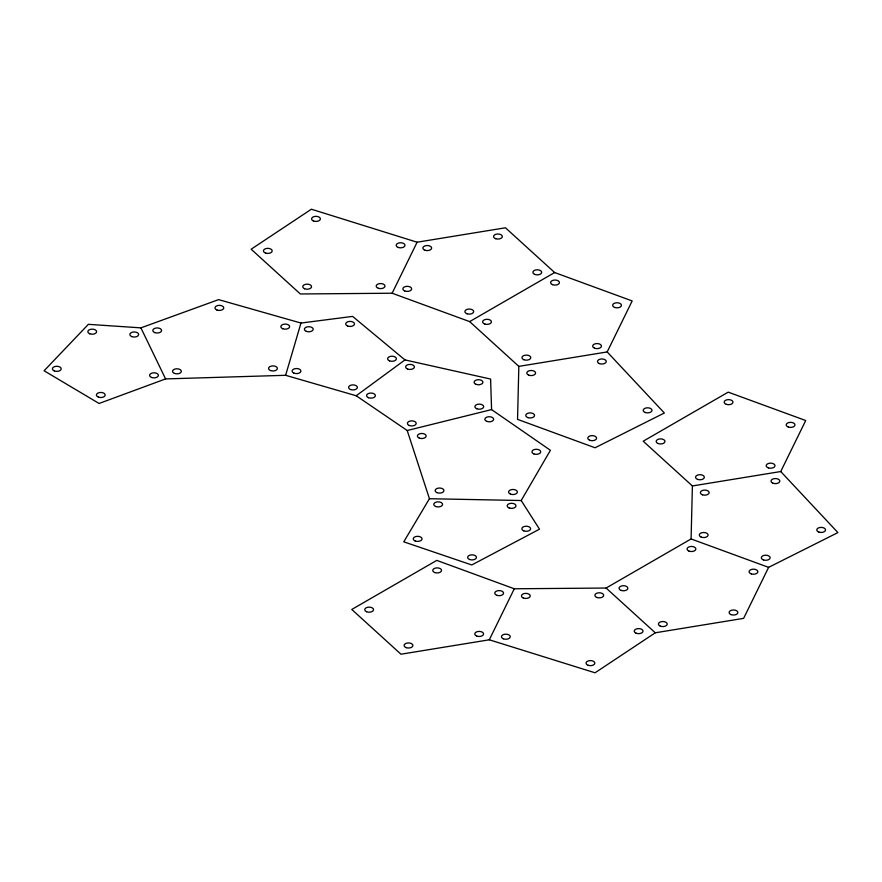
<?xml version="1.0" encoding="UTF-8"?>
<svg xmlns="http://www.w3.org/2000/svg" width="882" height="882" viewBox="0 0 882 882"><rect width="100%" height="100%" fill="white"/><g stroke="black" fill="none" stroke-linecap="round" stroke-linejoin="round"><path stroke-width="1.32" d="M518.837 366.372L517.547 419.369L595.063 447.769L664.355 412.997L607.18 351.94L518.837 366.372L469.654 321.61L392.137 293.221L300.332 293.971L251.15 249.209L311.379 209.21L417.12 242.208L505.463 227.788L554.646 272.538L632.173 300.938L607.18 351.94M780.735 471.539L837.9 532.585L768.619 567.358L743.625 618.359L655.282 632.791L595.052 672.79L489.312 639.792L400.968 654.212L351.775 609.462L436.777 560.39L514.294 588.779L606.099 588.04L691.091 538.957L692.392 485.96L643.198 441.209L728.201 392.137L805.718 420.527L780.735 471.539L692.392 485.96M300.971 323.044L218.615 299.626L140.911 327.861L88.376 324.333L44.1 370.771L99.082 403.471L165.584 378.918L285.625 375.302L300.971 323.044L352.602 316.395L404.981 359.922L490.601 379.051L491.572 409.59L550.412 450.283L521.196 500.524L429.435 498.716L403.769 541.824L471.771 564.965L539.508 529.178L521.196 500.524M392.137 293.221L417.12 242.208M489.312 639.792L514.294 588.779M285.625 375.302L356.185 395.742L404.981 359.922M469.654 321.61L554.646 272.538M356.185 395.742L407.219 430.515L491.572 409.59M691.091 538.957L768.619 567.358M606.099 588.04L655.282 632.791M140.911 327.861L165.584 378.918M407.219 430.515L429.435 498.716M415.168 540.975A4.41 2.547 0 0 0 422.037 539.056A4.41 2.547 0 0 0 415.72 536.576A4.41 2.547 0 0 0 415.168 540.975M469.566 559.486A4.41 2.547 0 0 0 476.445 557.567A4.41 2.547 0 0 0 470.128 555.087A4.41 2.547 0 0 0 469.566 559.486M523.754 530.854A4.41 2.547 0 0 0 530.622 528.935A4.41 2.547 0 0 0 524.316 526.466A4.41 2.547 0 0 0 523.754 530.854M509.101 507.933A4.41 2.547 0 0 0 515.981 506.014A4.41 2.547 0 0 0 509.664 503.545A4.41 2.547 0 0 0 509.101 507.933M435.697 506.488A4.41 2.547 0 0 0 442.577 504.57A4.41 2.547 0 0 0 436.259 502.09A4.41 2.547 0 0 0 435.697 506.488M131.782 336.604A4.41 2.547 0 0 0 138.65 334.686A4.41 2.547 0 0 0 132.333 332.205A4.41 2.547 0 0 0 131.782 336.604M89.744 333.782A4.41 2.547 0 0 0 96.612 331.864A4.41 2.547 0 0 0 90.306 329.394A4.41 2.547 0 0 0 89.744 333.782M54.32 370.936A4.41 2.547 0 0 0 61.2 369.018A4.41 2.547 0 0 0 54.882 366.537A4.41 2.547 0 0 0 54.32 370.936M98.31 397.098A4.41 2.547 0 0 0 105.19 395.18A4.41 2.547 0 0 0 98.872 392.699A4.41 2.547 0 0 0 98.31 397.098M151.517 377.452A4.41 2.547 0 0 0 158.385 375.534A4.41 2.547 0 0 0 152.068 373.053A4.41 2.547 0 0 0 151.517 377.452M437.064 492.663A4.41 2.547 0 0 0 443.944 490.745A4.41 2.547 0 0 0 437.626 488.275A4.41 2.547 0 0 0 437.064 492.663M510.469 494.107A4.41 2.547 0 0 0 517.348 492.189A4.41 2.547 0 0 0 511.031 489.719A4.41 2.547 0 0 0 510.469 494.107M533.842 453.91A4.41 2.547 0 0 0 540.71 451.992A4.41 2.547 0 0 0 534.404 449.522A4.41 2.547 0 0 0 533.842 453.91M486.776 421.364A4.41 2.547 0 0 0 493.644 419.446A4.41 2.547 0 0 0 487.327 416.966A4.41 2.547 0 0 0 486.776 421.364M419.292 438.1A4.41 2.547 0 0 0 426.16 436.182A4.41 2.547 0 0 0 419.854 433.712A4.41 2.547 0 0 0 419.292 438.1M270.487 370.539A4.41 2.547 0 0 0 277.367 368.621A4.41 2.547 0 0 0 271.05 366.14A4.41 2.547 0 0 0 270.487 370.539M282.769 328.732A4.41 2.547 0 0 0 289.638 326.814A4.41 2.547 0 0 0 283.331 324.333A4.41 2.547 0 0 0 282.769 328.732M216.884 309.99A4.41 2.547 0 0 0 223.752 308.072A4.41 2.547 0 0 0 217.446 305.602A4.41 2.547 0 0 0 216.884 309.99M154.725 332.58A4.41 2.547 0 0 0 161.593 330.662A4.41 2.547 0 0 0 155.287 328.181A4.41 2.547 0 0 0 154.725 332.58M174.46 373.428A4.41 2.547 0 0 0 181.328 371.509A4.41 2.547 0 0 0 175.011 369.029A4.41 2.547 0 0 0 174.46 373.428M409.325 425.51A4.41 2.547 0 0 0 416.194 423.592A4.41 2.547 0 0 0 409.876 421.111A4.41 2.547 0 0 0 409.325 425.51M476.798 408.763A4.41 2.547 0 0 0 483.678 406.845A4.41 2.547 0 0 0 477.36 404.375A4.41 2.547 0 0 0 476.798 408.763M476.026 384.343A4.41 2.547 0 0 0 482.906 382.424A4.41 2.547 0 0 0 476.589 379.944A4.41 2.547 0 0 0 476.026 384.343M407.539 369.029A4.41 2.547 0 0 0 414.408 367.11A4.41 2.547 0 0 0 408.09 364.641A4.41 2.547 0 0 0 407.539 369.029M368.489 397.694A4.41 2.547 0 0 0 375.368 395.775A4.41 2.547 0 0 0 369.051 393.295A4.41 2.547 0 0 0 368.489 397.694M350.485 389.513A4.41 2.547 0 0 0 357.353 387.595A4.41 2.547 0 0 0 351.047 385.125A4.41 2.547 0 0 0 350.485 389.513M389.524 360.859A4.41 2.547 0 0 0 396.393 358.941A4.41 2.547 0 0 0 390.087 356.46A4.41 2.547 0 0 0 389.524 360.859M347.618 326.031A4.41 2.547 0 0 0 354.487 324.113A4.41 2.547 0 0 0 348.181 321.643A4.41 2.547 0 0 0 347.618 326.031M306.319 331.356A4.41 2.547 0 0 0 313.187 329.438A4.41 2.547 0 0 0 306.87 326.957A4.41 2.547 0 0 0 306.319 331.356M294.037 373.163A4.41 2.547 0 0 0 300.905 371.245A4.41 2.547 0 0 0 294.599 368.764A4.41 2.547 0 0 0 294.037 373.163M788.387 427.086A4.41 2.547 0 0 0 794.991 424.881A4.41 2.547 0 0 0 788.387 422.676A4.41 2.547 0 0 0 788.387 427.086M726.371 404.364A4.41 2.547 0 0 0 732.975 402.159A4.41 2.547 0 0 0 726.371 399.954A4.41 2.547 0 0 0 726.371 404.364M658.016 443.492A4.41 2.547 0 0 0 664.962 441.662A4.41 2.547 0 0 0 658.744 439.104A4.41 2.547 0 0 0 658.016 443.492M697.717 479.433A4.41 2.547 0 0 0 704.332 477.228A4.41 2.547 0 0 0 697.717 475.023A4.41 2.547 0 0 0 697.717 479.433M768.387 467.89A4.41 2.547 0 0 0 775.002 465.685A4.41 2.547 0 0 0 768.387 463.48A4.41 2.547 0 0 0 768.387 467.89M818.948 532.122A4.41 2.547 0 0 0 825.552 529.928A4.41 2.547 0 0 0 818.948 527.723A4.41 2.547 0 0 0 818.948 532.122M772.853 483.16A4.41 2.547 0 0 0 779.798 481.329A4.41 2.547 0 0 0 773.591 478.772A4.41 2.547 0 0 0 772.853 483.16M702.535 494.824A4.41 2.547 0 0 0 709.15 492.63A4.41 2.547 0 0 0 702.535 490.425A4.41 2.547 0 0 0 702.535 494.824M701.146 537.094A4.41 2.547 0 0 0 708.092 535.264A4.41 2.547 0 0 0 701.874 532.706A4.41 2.547 0 0 0 701.146 537.094M763.514 559.949A4.41 2.547 0 0 0 770.129 557.744A4.41 2.547 0 0 0 763.514 555.539A4.41 2.547 0 0 0 763.514 559.949M476.611 636.01A4.41 2.547 0 0 0 483.557 634.18A4.41 2.547 0 0 0 477.349 631.622A4.41 2.547 0 0 0 476.611 636.01M496.963 595.339A4.41 2.547 0 0 0 503.567 593.134A4.41 2.547 0 0 0 496.963 590.929A4.41 2.547 0 0 0 496.963 595.339M434.947 572.616A4.41 2.547 0 0 0 441.551 570.411A4.41 2.547 0 0 0 434.947 568.206A4.41 2.547 0 0 0 434.947 572.616M366.592 611.744A4.41 2.547 0 0 0 373.538 609.914A4.41 2.547 0 0 0 367.32 607.356A4.41 2.547 0 0 0 366.592 611.744M406.293 647.675A4.41 2.547 0 0 0 412.908 645.481A4.41 2.547 0 0 0 406.293 643.276A4.41 2.547 0 0 0 406.293 647.675M730.935 614.578A4.41 2.547 0 0 0 737.87 612.758A4.41 2.547 0 0 0 731.663 610.201A4.41 2.547 0 0 0 730.935 614.578M751.277 573.906A4.41 2.547 0 0 0 757.881 571.712A4.41 2.547 0 0 0 751.277 569.507A4.41 2.547 0 0 0 751.277 573.906M688.908 551.063A4.41 2.547 0 0 0 695.854 549.232A4.41 2.547 0 0 0 689.636 546.675A4.41 2.547 0 0 0 688.908 551.063M621.259 590.455A4.41 2.547 0 0 0 627.874 588.25A4.41 2.547 0 0 0 621.259 586.045A4.41 2.547 0 0 0 621.259 590.455M660.254 626.121A4.41 2.547 0 0 0 667.2 624.302A4.41 2.547 0 0 0 660.993 621.733A4.41 2.547 0 0 0 660.254 626.121M588.239 665.326A4.41 2.547 0 0 0 594.843 663.121A4.41 2.547 0 0 0 588.239 660.916A4.41 2.547 0 0 0 588.239 665.326M636.065 633.188A4.41 2.547 0 0 0 643.011 631.369A4.41 2.547 0 0 0 636.804 628.8A4.41 2.547 0 0 0 636.065 633.188M597.07 597.522A4.41 2.547 0 0 0 603.685 595.317A4.41 2.547 0 0 0 597.07 593.112A4.41 2.547 0 0 0 597.07 597.522M523.28 597.985A4.41 2.547 0 0 0 530.225 596.155A4.41 2.547 0 0 0 524.007 593.597A4.41 2.547 0 0 0 523.28 597.985M503.291 638.788A4.41 2.547 0 0 0 510.237 636.958A4.41 2.547 0 0 0 504.019 634.401A4.41 2.547 0 0 0 503.291 638.788M495.728 238.724A4.41 2.547 0 0 0 502.343 236.519A4.41 2.547 0 0 0 495.728 234.325A4.41 2.547 0 0 0 495.728 238.724M425.058 250.268A4.41 2.547 0 0 0 431.662 248.062A4.41 2.547 0 0 0 425.058 245.858A4.41 2.547 0 0 0 425.058 250.268M404.706 290.939A4.41 2.547 0 0 0 411.651 289.109A4.41 2.547 0 0 0 405.444 286.551A4.41 2.547 0 0 0 404.706 290.939M467.074 313.794A4.41 2.547 0 0 0 473.689 311.589A4.41 2.547 0 0 0 467.074 309.384A4.41 2.547 0 0 0 467.074 313.794M534.724 274.401A4.41 2.547 0 0 0 541.669 272.571A4.41 2.547 0 0 0 535.451 270.013A4.41 2.547 0 0 0 534.724 274.401M313.43 220.952A4.41 2.547 0 0 0 320.375 219.122A4.41 2.547 0 0 0 314.157 216.564A4.41 2.547 0 0 0 313.43 220.952M265.603 253.079A4.41 2.547 0 0 0 272.207 250.885A4.41 2.547 0 0 0 265.603 248.68A4.41 2.547 0 0 0 265.603 253.079M304.588 288.756A4.41 2.547 0 0 0 311.533 286.926A4.41 2.547 0 0 0 305.326 284.368A4.41 2.547 0 0 0 304.588 288.756M378.389 288.293A4.41 2.547 0 0 0 384.993 286.088A4.41 2.547 0 0 0 378.389 283.883A4.41 2.547 0 0 0 378.389 288.293M398.377 247.489A4.41 2.547 0 0 0 404.992 245.284A4.41 2.547 0 0 0 398.377 243.079A4.41 2.547 0 0 0 398.377 247.489M614.831 307.487A4.41 2.547 0 0 0 621.446 305.293A4.41 2.547 0 0 0 614.831 303.088A4.41 2.547 0 0 0 614.831 307.487M552.463 284.643A4.41 2.547 0 0 0 559.409 282.813A4.41 2.547 0 0 0 553.19 280.255A4.41 2.547 0 0 0 552.463 284.643M484.813 324.036A4.41 2.547 0 0 0 491.428 321.831A4.41 2.547 0 0 0 484.813 319.626A4.41 2.547 0 0 0 484.813 324.036M523.809 359.702A4.41 2.547 0 0 0 530.755 357.883A4.41 2.547 0 0 0 524.547 355.314A4.41 2.547 0 0 0 523.809 359.702M594.49 348.158A4.41 2.547 0 0 0 601.436 346.339A4.41 2.547 0 0 0 595.218 343.782A4.41 2.547 0 0 0 594.49 348.158M528.638 375.104A4.41 2.547 0 0 0 535.583 373.273A4.41 2.547 0 0 0 529.365 370.716A4.41 2.547 0 0 0 528.638 375.104M527.954 417.638A4.41 2.547 0 0 0 534.558 415.433A4.41 2.547 0 0 0 527.954 413.228A4.41 2.547 0 0 0 527.954 417.638M589.617 440.228A4.41 2.547 0 0 0 596.563 438.398A4.41 2.547 0 0 0 590.345 435.84A4.41 2.547 0 0 0 589.617 440.228M645.392 412.533A4.41 2.547 0 0 0 652.007 410.328A4.41 2.547 0 0 0 645.392 408.134A4.41 2.547 0 0 0 645.392 412.533M599.308 363.56A4.41 2.547 0 0 0 606.254 361.741A4.41 2.547 0 0 0 600.036 359.183A4.41 2.547 0 0 0 599.308 363.56"/></g></svg>
